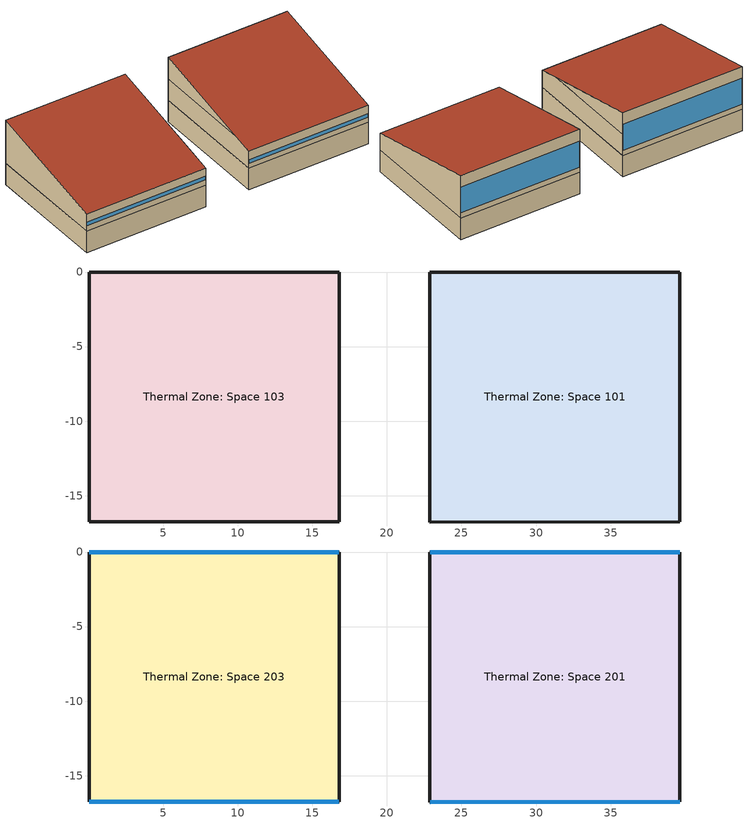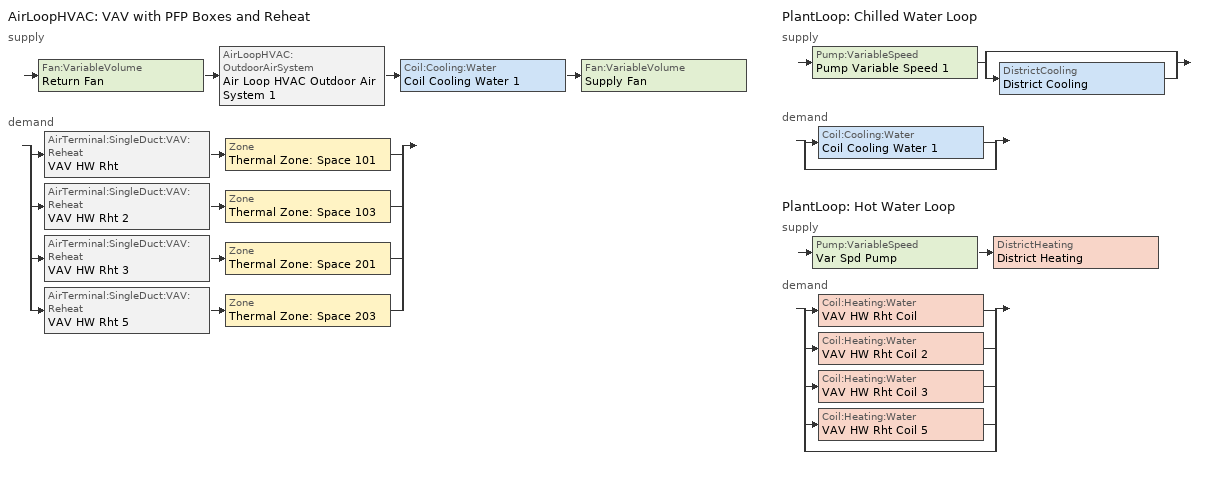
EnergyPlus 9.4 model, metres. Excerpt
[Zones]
Thermal Zone: Space 101
 floor ground (ExtSlabCarpet 4in ClimateZone 1-8): 22.89,-16.76 22.89,0 39.65,0 39.65,-16.76 z0
 wall outside (Thornton Ext Wall): 22.89,-16.76 39.65,-16.76 39.65,0 22.89,0 22.89,-16.76 z0:3.05
Thermal Zone: Space 103
 floor ground (ExtSlabCarpet 4in ClimateZone 1-8): 0.03,-16.76 0.03,0 16.79,0 16.79,-16.76 z0
 wall outside (Thornton Ext Wall): 16.79,0 0.03,0 0.03,-16.76 16.79,-16.76 16.79,0 z0:3.05
Thermal Zone: Space 201
 floor to Thermal Zone: Space 101 (Interior Floor): 22.89,-16.76 22.89,0 39.65,0 39.65,-16.76 z3.05
 wall outside (Thornton Ext Wall): 22.89,-16.76 39.65,-16.76 z3.05:5.49; 39.65,0 22.89,0 z3.05:9.14; 22.89,0,6.1 22.89,0,3.05 22.89,-16.76,3.05 22.89,-16.76,5.49 22.89,-13.97,6.1; 39.65,0,9.14 39.65,-16.76,5.49 39.65,-16.76,3.05 39.65,0,3.05; 22.89,0,9.14 22.89,0,6.1 22.89,-13.97,6.1
 window (Thornton Window 1): 22.91,-16.76 39.62,-16.76 z3.81:4.3; 39.62,0 22.91,0 z3.81:7.48
 roof outside (ASHRAE 90.1-2010 ExtRoof IEAD ClimateZone 2-8): 22.89,0,9.14 22.89,-16.76,5.49 39.65,-16.76,5.49 39.65,0,9.14
Thermal Zone: Space 203
 floor to Thermal Zone: Space 103 (Interior Floor): 0.03,-16.76 0.03,0 16.79,0 16.79,-16.76 z3.05
 wall outside (Thornton Ext Wall): 16.79,0 0.03,0 z3.05:9.14; 0.03,-16.76 16.79,-16.76 z3.05:5.49; 16.79,0,9.14 16.79,-13.97,6.1 16.79,0,6.1; 0.03,0,9.14 0.03,0,3.05 0.03,-16.76,3.05 0.03,-16.76,5.49; 16.79,-13.97,6.1 16.79,-16.76,5.49 16.79,-16.76,3.05 16.79,0,3.05 16.79,0,6.1
 window (Thornton Window 1): 16.76,0 0.05,0 z3.81:7.48; 0.05,-16.76 16.76,-16.76 z3.81:4.3
 roof outside (ASHRAE 90.1-2010 ExtRoof IEAD ClimateZone 2-8): 0.03,0,9.14 0.03,-16.76,5.49 16.79,-16.76,5.49 16.79,0,9.14
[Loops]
AirLoopHVAC 'VAV with PFP Boxes and Reheat'
 supply: Fan:VariableVolume 'Return Fan' > AirLoopHVAC:OutdoorAirSystem 'Air Loop HVAC Outdoor Air System 1' > Coil:Cooling:Water 'Coil Cooling Water 1' > Fan:VariableVolume 'Supply Fan'
 demand: split
  | AirTerminal:SingleDuct:VAV:Reheat 'VAV HW Rht' > Zone 'Thermal Zone: Space 101'
  | AirTerminal:SingleDuct:VAV:Reheat 'VAV HW Rht 2' > Zone 'Thermal Zone: Space 103'
  | AirTerminal:SingleDuct:VAV:Reheat 'VAV HW Rht 3' > Zone 'Thermal Zone: Space 201'
  | AirTerminal:SingleDuct:VAV:Reheat 'VAV HW Rht 5' > Zone 'Thermal Zone: Space 203'
PlantLoop 'Chilled Water Loop'
 supply: Pump:VariableSpeed 'Pump Variable Speed 1' > split
  | bypass
  | DistrictCooling 'District Cooling'
 demand: split
  | Coil:Cooling:Water 'Coil Cooling Water 1'
  | bypass
PlantLoop 'Hot Water Loop'
 supply: Pump:VariableSpeed 'Var Spd Pump' > DistrictHeating 'District Heating'
 demand: split
  | Coil:Heating:Water 'VAV HW Rht Coil'
  | Coil:Heating:Water 'VAV HW Rht Coil 2'
  | Coil:Heating:Water 'VAV HW Rht Coil 3'
  | Coil:Heating:Water 'VAV HW Rht Coil 5'
  | bypass
[Building]
Thornton Center
[Site:Location]
CA_PALO-ALTO-AP: Latitude=37.47; Longitude=-122.12; Time Zone=-8; Elevation=2
[SizingPeriod:DesignDay] Day of Month=21; DryBulb Temperature Range Modifier Type=DefaultMultipliers; Barometric Pressure=101301; Rain Indicator=No; Snow Indicator=No; Daylight Saving Time Indicator=No
Name | Month | Day Type | Maximum DryBulb Temperature | Daily DryBulb Temperature Range | Humidity Condition Type | Wetbulb or DewPoint at Maximum DryBulb | Wind Speed | Wind Direction | Solar Model Indicator | ASHRAE Clear Sky Optical Depth for Beam Irradiance taub | ASHRAE Clear Sky Optical Depth for Diffuse Irradiance taud | Enthalpy at Maximum DryBulb | Sky Clearness
CA_PALO-ALTO-AP Ann Clg 0.4% Condns DB=>MCWB | 7 | SummerDesignDay | 33.4 | 6.9 | Wetbulb | 19.2 | 5 | 337 | ASHRAETau | 0 | 0
CA_PALO-ALTO-AP Ann Clg 0.4% Condns DP=>MCDB | 7 | SummerDesignDay | 24.1 | 6.9 | Dewpoint | 18.2 | 5 | 337 | ASHRAETau | 0 | 0
CA_PALO-ALTO-AP Ann Clg 0.4% Condns Enth=>MCDB | 7 | SummerDesignDay | 28.7 | 6.9 | Enthalpy |  | 5 | 337 | ASHRAETau | 0 | 0 | 60500
CA_PALO-ALTO-AP Ann Clg 0.4% Condns WB=>MCDB | 7 | SummerDesignDay | 28.5 | 6.9 | Wetbulb | 20.8 | 5 | 337 | ASHRAETau | 0 | 0
CA_PALO-ALTO-AP Ann Htg 99.6% Condns DB | 1 | WinterDesignDay | 1.4 | 0 | Wetbulb | 1.4 | 1.1 | 22 | ASHRAEClearSky |  |  |  | 0
CA_PALO-ALTO-AP Ann Htg 99.6% Condns DP=>MCDB | 1 | WinterDesignDay | 12.2 | 0 | Dewpoint | -7.2 | 1.1 | 22 | ASHRAEClearSky |  |  |  | 0
[Material] Thermal Absorptance=0.9
Name | Roughness | Thickness | Conductivity | Density | Specific Heat | Solar Absorptance | Visible Absorptance
1/4IN wood | MediumSmooth | 0.00635 | 0.15 | 608 | 1630 | 0.5 | 0.5
1IN Stucco 1 | Smooth | 0.0253 | 0.6918 | 1858 | 837 | 0.92 | 0.92
5/8IN gypsum board | MediumSmooth | 0.015875 | 0.16 | 800 | 1090 | 0.4 | 0.4
F08 Metal surface | Smooth | 0.0008 | 45.28 | 7824 | 500 | 0.7 | 0.7
F16 Acoustic tile | MediumSmooth | 0.0191 | 0.06 | 368 | 590 | 0.3 | 0.3
IEAD Roof Insulation R-19.72 IP | MediumRough | 0.170137 | 0.049 | 265 | 836.8 | 0.7 | 0.7
M11 100mm lightweight concrete | MediumRough | 0.1016 | 0.53 | 1280 | 840 | 0.5 | 0.5
MAT-CC05 4 HW CONCRETE 1 | Rough | 0.1016 | 1.311 | 2240 | 836.8 | 0.85 | 0.85
Metal Decking | MediumSmooth | 0.0015 | 45.006 | 7680 | 418.4 | 0.6 | 0.6
Roof Membrane | VeryRough | 0.0095 | 0.16 | 1121.29 | 1460 | 0.7 | 0.7
Wall Insulation [19] | MediumRough | 0.0254 | 0.00758639 | 91 | 837 | 0.5 | 0.5
[Material:NoMass]
CP02 CARPET PAD 1: Roughness=Smooth; Thermal Resistance=0.1; Thermal Absorptance=0.9; Solar Absorptance=0.8; Visible Absorptance=0.8
[Material:AirGap]
F05 Ceiling air space resistance: Thermal Resistance=0.18
[WindowMaterial:SimpleGlazingSystem]
Thornton Window Material 1: UFactor=2.66878; Solar Heat Gain Coefficient=0.31; Visible Transmittance=0.42
[Construction]
ASHRAE 90.1-2010 ExtRoof IEAD ClimateZone 2-8: Roof Membrane, IEAD Roof Insulation R-19.72 IP, Metal Decking
ExtSlabCarpet 4in ClimateZone 1-8: MAT-CC05 4 HW CONCRETE 1, CP02 CARPET PAD 1
Interior Floor: F16 Acoustic tile, F05 Ceiling air space resistance, M11 100mm lightweight concrete
Thornton Ext Wall: 1IN Stucco 1, F08 Metal surface, Wall Insulation [19], 1/4IN wood, 5/8IN gypsum board
Thornton Window 1: Thornton Window Material 1
[Zone] Multiplier=1; Part of Total Floor Area=Yes
Thermal Zone: Space 101; Thermal Zone: Space 103; Thermal Zone: Space 201; Thermal Zone: Space 203
[DAYLIGHTING:CONTROLS] Daylighting Method=DElight; Lighting Control Type=Stepped; Minimum Input Power Fraction for Continuous or ContinuousOff Dimming Control=0.3; Minimum Light Output Fraction for Continuous or ContinuousOff Dimming Control=0.2; Number of Stepped Control Steps=3; Probability Lighting will be Reset When Needed in Manual Stepped Control=1; Glare Calculation Azimuth Angle of View Direction Clockwise from Zone yAxis=0; Maximum Allowable Discomfort Glare Index=22; DElight Gridding Resolution=0.1; Fraction of Zone Controlled by Reference Point 1=1; Illuminance Setpoint at Reference Point 1=500
Name | Zone | Daylighting Reference Point 1
Experimental_Daylight_Controls_0 | Thermal Zone: Space 101 | Experimental_Daylight_RefPt_0
Experimental_Daylight_Controls_1 | Thermal Zone: Space 103 | Experimental_Daylight_RefPt_1
Experimental_Daylight_Controls_2 | Thermal Zone: Space 201 | Experimental_Daylight_RefPt_2
Experimental_Daylight_Controls_3 | Thermal Zone: Space 203 | Experimental_Daylight_RefPt_3
[DesignSpecification:OutdoorAir] Outdoor Air Method=Sum; Outdoor Air Flow per Person=0.00235974; Outdoor Air Flow per Zone Floor Area=0.0003048; Outdoor Air Flow per Zone=0; Outdoor Air Flow Air Changes per Hour=0
90.1-2010 - Office - Conference Ventilation 1; 90.1-2010 - Office - IT_Room Ventilation 1; 90.1-2010 - Office - ClosedOffice Ventilation 1
[Sizing:Zone] Zone Cooling Design Supply Air Temperature Input Method=SupplyAirTemperature; Zone Cooling Design Supply Air Temperature=14; Zone Cooling Design Supply Air Temperature Difference=11.11; Zone Heating Design Supply Air Temperature Input Method=SupplyAirTemperature; Zone Heating Design Supply Air Temperature=40; Zone Heating Design Supply Air Temperature Difference=11.11; Zone Cooling Design Supply Air Humidity Ratio=0.0085; Zone Heating Design Supply Air Humidity Ratio=0.008; Cooling Design Air Flow Method=DesignDay; Cooling Design Air Flow Rate=0; Cooling Minimum Air Flow per Zone Floor Area=0.000762; Cooling Minimum Air Flow=0; Cooling Minimum Air Flow Fraction=0; Heating Design Air Flow Method=DesignDay; Heating Design Air Flow Rate=0; Heating Maximum Air Flow per Zone Floor Area=0.002032; Heating Maximum Air Flow=0.141576; Heating Maximum Air Flow Fraction=0.3; Account for Dedicated Outdoor Air System=No
Name | Design Specification Outdoor Air Object
Thermal Zone: Space 101; Thermal Zone: Space 103 | 90.1-2010 - Office - Conference Ventilation 1
Thermal Zone: Space 201 | 90.1-2010 - Office - IT_Room Ventilation 1
Thermal Zone: Space 203 | 90.1-2010 - Office - ClosedOffice Ventilation 1
[Sizing:System]
VAV with PFP Boxes and Reheat: Type of Load to Size On=Sensible; Design Outdoor Air Flow Rate=Autosize; Central Heating Maximum System Air Flow Ratio=0.3; Preheat Design Temperature=7; Preheat Design Humidity Ratio=0.008; Precool Design Temperature=12.8; Precool Design Humidity Ratio=0.008; Central Cooling Design Supply Air Temperature=12.8; Central Heating Design Supply Air Temperature=16.7; Type of Zone Sum to Use=NonCoincident; 100 Outdoor Air in Cooling=Yes; 100 Outdoor Air in Heating=Yes; Central Cooling Design Supply Air Humidity Ratio=0.0085; Central Heating Design Supply Air Humidity Ratio=0.008; Cooling Supply Air Flow Rate Method=DesignDay; Cooling Supply Air Flow Rate=0; Cooling Supply Air Flow Rate Per Floor Area=0.00996765; Cooling Fraction of Autosized Cooling Supply Air Flow Rate=1; Cooling Supply Air Flow Rate Per Unit Cooling Capacity=3.94755e-05; Heating Supply Air Flow Rate Method=DesignDay; Heating Supply Air Flow Rate=0; Heating Supply Air Flow Rate Per Floor Area=0.00996765; Heating Fraction of Autosized Heating Supply Air Flow Rate=1; Heating Fraction of Autosized Cooling Supply Air Flow Rate=1; Heating Supply Air Flow Rate Per Unit Heating Capacity=3.15882e-05; System Outdoor Air Method=ZoneSum; Zone Maximum Outdoor Air Fraction=1; Cooling Design Capacity Method=CoolingDesignCapacity; Cooling Design Capacity=Autosize; Cooling Design Capacity Per Floor Area=234.7; Fraction of Autosized Cooling Design Capacity=1; Heating Design Capacity Method=HeatingDesignCapacity; Heating Design Capacity=Autosize; Heating Design Capacity Per Floor Area=157; Fraction of Autosized Heating Design Capacity=1; Central Cooling Capacity Control Method=OnOff
[Sizing:Plant] Sizing Option=NonCoincident; Zone Timesteps in Averaging Window=1; Coincident Sizing Factor Mode=None
Name | Loop Type | Design Loop Exit Temperature | Loop Design Temperature Difference
Chilled Water Loop | Cooling | 7.22 | 6.67
Hot Water Loop | Heating | 82 | 11
[ZoneControl:Thermostat] Temperature Difference Between Cutout And Setpoint=0
Name | Zone or ZoneList | Control Type Schedule | Control 1
Thermal Zone: Space 101 Thermostat | Thermal Zone: Space 101 | Thermal Zone: Space 101 Thermostat Schedule | Thermal Zone: Space 101 Thermostat
Thermal Zone: Space 103 Thermostat | Thermal Zone: Space 103 | Thermal Zone: Space 103 Thermostat Schedule | Thermal Zone: Space 103 Thermostat
Thermal Zone: Space 201 Thermostat | Thermal Zone: Space 201 | Thermal Zone: Space 201 Thermostat Schedule | Thermal Zone: Space 201 Thermostat
Thermal Zone: Space 203 Thermostat | Thermal Zone: Space 203 | Thermal Zone: Space 203 Thermostat Schedule | Thermal Zone: Space 203 Thermostat
[ThermostatSetpoint:DualSetpoint]
Name | Heating Setpoint Temperature Schedule | Cooling Setpoint Temperature Schedule
Thermal Zone: Space 101 Thermostat; Thermal Zone: Space 103 Thermostat; Thermal Zone: Space 203 Thermostat | Thornton Heating Setp | Thornton Cooling Setp
Thermal Zone: Space 201 Thermostat | Thornton Heating Setp - Lab | Thornton Cooling Setp - Lab
[AirTerminal:SingleDuct:VAV:Reheat] Availability Schedule=Always On Discrete hvac_library; Zone Minimum Air Flow Input Method=Constant; Constant Minimum Air Flow Fraction=Autosize; Maximum Hot Water or Steam Flow Rate=Autosize; Minimum Hot Water or Steam Flow Rate=0; Convergence Tolerance=0.001; Damper Heating Action=Normal; Maximum Flow Fraction During Reheat=Autocalculate
Name | Maximum Air Flow Rate | Fixed Minimum Air Flow Rate | Reheat Coil | Maximum Flow per Zone Floor Area During Reheat | Maximum Reheat Air Temperature
VAV HW Rht | 0.962773 | 0.330363 | VAV HW Rht Coil | Autocalculate | 35
VAV HW Rht 2 | 0.962773 | 0.401155 | VAV HW Rht Coil 2 | Autocalculate | 35
VAV HW Rht 3 | 0.99109 | 0.377558 | VAV HW Rht Coil 3 | 4.064 | 38.3333
VAV HW Rht 5 | 0.771634 | 0.771634 | VAV HW Rht Coil 5 | Autocalculate | 35
[Zone equipment]
Thermal Zone: Space 101: VAV HW Rht
Thermal Zone: Space 103: VAV HW Rht 2
Thermal Zone: Space 201: VAV HW Rht 3
Thermal Zone: Space 203: VAV HW Rht 5
[Fan:VariableVolume] Availability Schedule=Always On Discrete; Fan Total Efficiency=0.6045; Fan Power Minimum Flow Rate Input Method=FixedFlowRate; Fan Power Minimum Flow Fraction=0; Fan Power Minimum Air Flow Rate=0; Motor Efficiency=0.93; Motor In Airstream Fraction=1; Fan Power Coefficient 1=0.0407599; Fan Power Coefficient 2=0.088045; Fan Power Coefficient 3=-0.0729261; Fan Power Coefficient 4=0.94374; Fan Power Coefficient 5=0; EndUse Subcategory=General
Name | Pressure Rise | Maximum Flow Rate
Return Fan | 373.633 | AutoSize
Supply Fan | 871.811 | 4.62508
[Coil:Cooling:Water]
Coil Cooling Water 1: Availability Schedule=Always On Discrete; Design Water Flow Rate=Autosize; Design Air Flow Rate=Autosize; Design Inlet Water Temperature=Autosize; Design Inlet Air Temperature=26.1111; Design Outlet Air Temperature=12.7778; Design Inlet Air Humidity Ratio=Autosize; Design Outlet Air Humidity Ratio=Autosize; Type of Analysis=SimpleAnalysis; Heat Exchanger Configuration=CrossFlow
[Coil:Heating:Water] Availability Schedule=Always On Discrete hvac_library; UFactor Times Area Value=Autosize; Maximum Water Flow Rate=Autosize; Performance Input Method=UFactorTimesAreaAndDesignWaterFlowRate; Rated Capacity=Autosize; Rated Inlet Water Temperature=82.2; Rated Inlet Air Temperature=12.7778; Rated Outlet Water Temperature=71.1; Rated Ratio for Air and Water Convection=0.5
Name | Rated Outlet Air Temperature
VAV HW Rht Coil; VAV HW Rht Coil 2 | 23.8889
VAV HW Rht Coil 3 | 38.3333
VAV HW Rht Coil 5 | 32.2222
[Controller:WaterCoil]
Controller Water Coil 1: Control Variable=Temperature; Action=Reverse; Actuator Variable=Flow; Controller Convergence Tolerance=Autosize; Maximum Actuated Flow=Autosize; Minimum Actuated Flow=0
[Controller:OutdoorAir]
Controller Outdoor Air 1: Minimum Outdoor Air Flow Rate=1.51023; Maximum Outdoor Air Flow Rate=1.51023; Economizer Control Type=DifferentialDryBulb; Economizer Control Action Type=ModulateFlow; Economizer Maximum Limit DryBulb Temperature=28; Economizer Maximum Limit Enthalpy=64000; Economizer Minimum Limit DryBulb Temperature=-100; Lockout Type=NoLockout; Minimum Limit Type=FixedMinimum; Mechanical Ventilation Controller=Controller Mechanical Ventilation 1; High Humidity Control=No; Control High Indoor Humidity Based on Outdoor Humidity Ratio=Yes; Heat Recovery Bypass Control Type=BypassWhenWithinEconomizerLimits
[Controller:MechanicalVentilation]
Controller Mechanical Ventilation 1: Availability Schedule=Always On Discrete; Demand Controlled Ventilation=No; System Outdoor Air Method=ZoneSum; Zone or ZoneList 1=Thermal Zone: Space 101; Design Specification Outdoor Air Object Name 1=90.1-2010 - Office - Conference Ventilation 1; Zone or ZoneList 2=Thermal Zone: Space 103; Design Specification Outdoor Air Object Name 2=90.1-2010 - Office - Conference Ventilation 1; Zone or ZoneList 3=Thermal Zone: Space 201; Design Specification Outdoor Air Object Name 3=90.1-2010 - Office - IT_Room Ventilation 1; Zone or ZoneList 4=Thermal Zone: Space 203; Design Specification Outdoor Air Object Name 4=90.1-2010 - Office - ClosedOffice Ventilation 1
[AirLoopHVAC]
VAV with PFP Boxes and Reheat: Design Supply Air Flow Rate=AutoSize; Design Return Air Flow Fraction of Supply Air Flow=1
[Pump:VariableSpeed] Design Maximum Flow Rate=Autosize; Design Pump Head=179352; Design Power Consumption=Autosize; Motor Efficiency=0.9; Fraction of Motor Inefficiencies to Fluid Stream=0; Coefficient 1 of the Part Load Performance Curve=0; Coefficient 2 of the Part Load Performance Curve=1; Coefficient 3 of the Part Load Performance Curve=0; Coefficient 4 of the Part Load Performance Curve=0; Design Minimum Flow Rate=0; Skin Loss Radiative Fraction=0.5; Design Power Sizing Method=PowerPerFlowPerPressure; Design Electric Power per Unit Flow Rate=348701.1; Design Shaft Power per Unit Flow Rate per Unit Head=1.28205; Design Minimum Flow Rate Fraction=0; EndUse Subcategory=General
Name | Pump Control Type
Pump Variable Speed 1 | Intermittent
Var Spd Pump | Continuous
[DistrictCooling]
District Cooling: Nominal Capacity=Autosize
[DistrictHeating]
District Heating: Nominal Capacity=Autosize
[PlantLoop] Fluid Type=Water; Maximum Loop Temperature=100; Minimum Loop Temperature=0; Maximum Loop Flow Rate=Autosize; Minimum Loop Flow Rate=0; Plant Loop Volume=Autocalculate; Load Distribution Scheme=Optimal; Plant Loop Demand Calculation Scheme=SingleSetpoint
Name | Plant Equipment Operation Scheme
Chilled Water Loop | Chilled Water Loop Operation Schemes
Hot Water Loop | Hot Water Loop Operation Schemes
[PlantEquipmentList]
Chilled Water Loop Cooling Equipment List: District Cooling
Hot Water Loop Heating Equipment List: District Heating
[PlantEquipmentOperation:CoolingLoad]
Chilled Water Loop Cooling Operation Scheme: Load Range 1 Lower Limit=0; Load Range 1 Upper Limit=1000000000; Range 1 Equipment List=Chilled Water Loop Cooling Equipment List
[PlantEquipmentOperation:HeatingLoad]
Hot Water Loop Heating Operation Scheme: Load Range 1 Lower Limit=0; Load Range 1 Upper Limit=1000000000; Range 1 Equipment List=Hot Water Loop Heating Equipment List
[PlantEquipmentOperationSchemes] Control Scheme 1 Schedule=Always On Discrete
Name | Control Scheme 1
Chilled Water Loop Operation Schemes | Chilled Water Loop Cooling Operation Scheme
Hot Water Loop Operation Schemes | Hot Water Loop Heating Operation Scheme
[AvailabilityManager:Scheduled] Schedule=Always On Discrete
VAV with PFP Boxes and Reheat Availability Manager; Air Loop HVAC Outdoor Air System 1 Availability Manager
[SetpointManager:Scheduled] Control Variable=Temperature
Name | Schedule
Setpoint Manager Scheduled 1 | Deck_Temperature
Setpoint Manager Scheduled 2 | Chilled_Water_Temperature
Scheduled HW Temp | Hot Water Temperature
[SetpointManager:MixedAir] Control Variable=Temperature
Node 4 OS Default SPM; Node 14 OS Default SPM; Node 15 OS Default SPM
[UtilityCost:Tariff] Monthly Charge or Variable=0
Name | Output Meter | Conversion Factor Choice | Time of Use Period Schedule | Season Schedule | Demand Window Length | Energy Conversion Factor
Electricity Tariff | ElectricityPurchased:Facility | kWh | TimeOfDaySchedule | TwoSeasonSchedule | QuarterHour
Gas Tariff | NaturalGas:Facility | Therm |  |  | Day
Water Tariff | Water:Facility | UserDefined |  |  |  | 1
DistrictHeating Tariff | DistrictHeating:Facility | Therm |  |  | Day
DistrictCooling Tariff | DistrictCooling:Facility | Therm |  |  | Day
[UtilityCost:Charge:Simple]
Name | Utility Cost Charge Simple | Tariff | Source Variable | Season | Category Variable | Cost per Unit Value or Variable
 | ElectricityTariffSummerOnPeakEnergyCharge | Electricity Tariff | peakEnergy | summer | EnergyCharges | 0.15
 | ElectricityTariffSummerOffPeakEnergyCharge | Electricity Tariff | offPeakEnergy | summer | EnergyCharges | 0.15
 | ElectricityTariffWinterOnPeakEnergyCharge | Electricity Tariff | peakEnergy | winter | EnergyCharges | 0.15
 | ElectricityTariffWinterOffPeakEnergyCharge | Electricity Tariff | offPeakEnergy | winter | EnergyCharges | 0.15
 | ElectricityTariffSummerDemandCharge | Electricity Tariff | totalDemand | summer | DemandCharges | 15
 | ElectricityTariffWinterDemandCharge | Electricity Tariff | totalDemand | winter | DemandCharges | 10
 | GasTariffEnergyCharge | Gas Tariff | totalEnergy | Annual | EnergyCharges | 0.5
 | WaterTariffEnergyCharge | Water Tariff | totalEnergy | Annual | EnergyCharges | 1.32086
 | DistrictHeatingTariffEnergyCharge | DistrictHeating Tariff | totalEnergy | Annual | EnergyCharges | 4
 | DistrictCoolingTariffEnergyCharge | DistrictCooling Tariff | totalEnergy | Annual | EnergyCharges | 3.5
[Schedule:Day:Interval]
Medium Office HtgSetp Default Schedule 1: No, 06:00, 15.1063, 22:00, 21, 24:00, 15.6
Medium Office HtgSetp Rule 2 Day Schedule 1: No, 06:00, 15.6, 18:00, 21, 24:00, 15.6
Medium Office HtgSetp Rule 1 Day Schedule 1; Medium Office HtgSetp Summer Design Day 1; Medium Office HtgSetp Summer Design Day 2: No, 24:00, 15.6
Medium Office HtgSetp Winter Design Day 1; Medium Office HtgSetp Winter Design Day 2: No, 24:00, 21
Medium Office ClgSetp Default Schedule 1; Medium Office ClgSetp Summer Design Day 1; Medium Office ClgSetp Summer Design Day 2: No, 06:00, 26.7, 22:00, 24, 24:00, 26.7
Medium Office ClgSetp Rule 2 Day Schedule 1; Medium Office ClgSetp Rule 2 Day Schedule 2: No, 06:00, 26.7, 18:00, 24, 24:00, 26.7
Medium Office ClgSetp Rule 1 Day Schedule 1; Medium Office ClgSetp Winter Design Day 1; Medium Office ClgSetp Rule 1 Day Schedule 2; Medium Office ClgSetp Winter Design Day 2: No, 24:00, 26.7
Medium Office HtgSetp Default Schedule 2: No, 06:00, 21, 22:00, 21, 24:00, 21
Medium Office HtgSetp Rule 2 Day Schedule 2: No, 06:00, 21.1111, 18:00, 21.1111, 24:00, 21.1111
Medium Office HtgSetp Rule 1 Day Schedule 2: No, 24:00, 21.1111
Medium Office ClgSetp Default Schedule 2: No, 06:00, 25.1157, 22:00, 25.0226, 24:00, 25.2089
Chilled_Water_Temperature_Default: No, 24:00, 12
Chilled_Water_Temperature_Summer_Design_Day; Chilled_Water_Temperature_Winter_Design_Day: No, 24:00, 6.7
Deck_Temperature_Default; Deck_Temperature_Summer_Design_Day; Deck_Temperature_Winter_Design_Day: No, 24:00, 12.8
Hot Water Temperature Default; Hot Water Temperature Summer Design Day; Hot Water Temperature Winter Design Day: No, 24:00, 67
[Schedule:Week:Daily]
Thornton Heating Setp Week Rule - Jan1-Jan5: Medium Office HtgSetp Default Schedule 1, Medium Office HtgSetp Default Schedule 1, Medium Office HtgSetp Default Schedule 1, Medium Office HtgSetp Default Schedule 1, Medium Office HtgSetp Default Schedule 1, Medium Office HtgSetp Default Schedule 1, Medium Office HtgSetp Rule 2 Day Schedule 1, Medium Office HtgSetp Default Schedule 1, Medium Office HtgSetp Summer Design Day 1, Medium Office HtgSetp Winter Design Day 1, Medium Office HtgSetp Default Schedule 1, Medium Office HtgSetp Default Schedule 1
Thornton Heating Setp Week Rule - Jan6-Dec31: Medium Office HtgSetp Rule 1 Day Schedule 1, Medium Office HtgSetp Default Schedule 1, Medium Office HtgSetp Default Schedule 1, Medium Office HtgSetp Default Schedule 1, Medium Office HtgSetp Default Schedule 1, Medium Office HtgSetp Default Schedule 1, Medium Office HtgSetp Rule 2 Day Schedule 1, Medium Office HtgSetp Default Schedule 1, Medium Office HtgSetp Summer Design Day 1, Medium Office HtgSetp Winter Design Day 1, Medium Office HtgSetp Default Schedule 1, Medium Office HtgSetp Default Schedule 1
Thornton Cooling Setp Week Rule - Jan1-Jan5: Medium Office ClgSetp Default Schedule 1, Medium Office ClgSetp Default Schedule 1, Medium Office ClgSetp Default Schedule 1, Medium Office ClgSetp Default Schedule 1, Medium Office ClgSetp Default Schedule 1, Medium Office ClgSetp Default Schedule 1, Medium Office ClgSetp Rule 2 Day Schedule 1, Medium Office ClgSetp Default Schedule 1, Medium Office ClgSetp Summer Design Day 1, Medium Office ClgSetp Winter Design Day 1, Medium Office ClgSetp Default Schedule 1, Medium Office ClgSetp Default Schedule 1
Thornton Cooling Setp Week Rule - Jan6-Dec31: Medium Office ClgSetp Rule 1 Day Schedule 1, Medium Office ClgSetp Default Schedule 1, Medium Office ClgSetp Default Schedule 1, Medium Office ClgSetp Default Schedule 1, Medium Office ClgSetp Default Schedule 1, Medium Office ClgSetp Default Schedule 1, Medium Office ClgSetp Rule 2 Day Schedule 1, Medium Office ClgSetp Default Schedule 1, Medium Office ClgSetp Summer Design Day 1, Medium Office ClgSetp Winter Design Day 1, Medium Office ClgSetp Default Schedule 1, Medium Office ClgSetp Default Schedule 1
Thornton Heating Setp - Lab Week Rule - Jan1-Jan5: Medium Office HtgSetp Default Schedule 2, Medium Office HtgSetp Default Schedule 2, Medium Office HtgSetp Default Schedule 2, Medium Office HtgSetp Default Schedule 2, Medium Office HtgSetp Default Schedule 2, Medium Office HtgSetp Default Schedule 2, Medium Office HtgSetp Rule 2 Day Schedule 2, Medium Office HtgSetp Default Schedule 2, Medium Office HtgSetp Summer Design Day 2, Medium Office HtgSetp Winter Design Day 2, Medium Office HtgSetp Default Schedule 2, Medium Office HtgSetp Default Schedule 2
Thornton Heating Setp - Lab Week Rule - Jan6-Dec31: Medium Office HtgSetp Rule 1 Day Schedule 2, Medium Office HtgSetp Default Schedule 2, Medium Office HtgSetp Default Schedule 2, Medium Office HtgSetp Default Schedule 2, Medium Office HtgSetp Default Schedule 2, Medium Office HtgSetp Default Schedule 2, Medium Office HtgSetp Rule 2 Day Schedule 2, Medium Office HtgSetp Default Schedule 2, Medium Office HtgSetp Summer Design Day 2, Medium Office HtgSetp Winter Design Day 2, Medium Office HtgSetp Default Schedule 2, Medium Office HtgSetp Default Schedule 2
Thornton Cooling Setp - Lab Week Rule - Jan1-Jan5: Medium Office ClgSetp Default Schedule 2, Medium Office ClgSetp Default Schedule 2, Medium Office ClgSetp Default Schedule 2, Medium Office ClgSetp Default Schedule 2, Medium Office ClgSetp Default Schedule 2, Medium Office ClgSetp Default Schedule 2, Medium Office ClgSetp Rule 2 Day Schedule 2, Medium Office ClgSetp Default Schedule 2, Medium Office ClgSetp Summer Design Day 2, Medium Office ClgSetp Winter Design Day 2, Medium Office ClgSetp Default Schedule 2, Medium Office ClgSetp Default Schedule 2
Thornton Cooling Setp - Lab Week Rule - Jan6-Dec31: Medium Office ClgSetp Rule 1 Day Schedule 2, Medium Office ClgSetp Default Schedule 2, Medium Office ClgSetp Default Schedule 2, Medium Office ClgSetp Default Schedule 2, Medium Office ClgSetp Default Schedule 2, Medium Office ClgSetp Default Schedule 2, Medium Office ClgSetp Rule 2 Day Schedule 2, Medium Office ClgSetp Default Schedule 2, Medium Office ClgSetp Summer Design Day 2, Medium Office ClgSetp Winter Design Day 2, Medium Office ClgSetp Default Schedule 2, Medium Office ClgSetp Default Schedule 2
Chilled_Water_Temperature Week Rule - Jan1-Dec31: Chilled_Water_Temperature_Default, Chilled_Water_Temperature_Default, Chilled_Water_Temperature_Default, Chilled_Water_Temperature_Default, Chilled_Water_Temperature_Default, Chilled_Water_Temperature_Default, Chilled_Water_Temperature_Default, Chilled_Water_Temperature_Default, Chilled_Water_Temperature_Summer_Design_Day, Chilled_Water_Temperature_Winter_Design_Day, Chilled_Water_Temperature_Default, Chilled_Water_Temperature_Default
Deck_Temperature Week Rule - Jan1-Dec31: Deck_Temperature_Default, Deck_Temperature_Default, Deck_Temperature_Default, Deck_Temperature_Default, Deck_Temperature_Default, Deck_Temperature_Default, Deck_Temperature_Default, Deck_Temperature_Default, Deck_Temperature_Summer_Design_Day, Deck_Temperature_Winter_Design_Day, Deck_Temperature_Default, Deck_Temperature_Default
Hot Water Temperature Week Rule - Jan1-Dec31: Hot Water Temperature Default, Hot Water Temperature Default, Hot Water Temperature Default, Hot Water Temperature Default, Hot Water Temperature Default, Hot Water Temperature Default, Hot Water Temperature Default, Hot Water Temperature Default, Hot Water Temperature Summer Design Day, Hot Water Temperature Winter Design Day, Hot Water Temperature Default, Hot Water Temperature Default
[Schedule:Year]
Thornton Heating Setp: Thornton Heating Setp Week Rule - Jan1-Jan5, 1, 1, 1, 5, Thornton Heating Setp Week Rule - Jan6-Dec31, 1, 6, 12, 31
Thornton Cooling Setp: Thornton Cooling Setp Week Rule - Jan1-Jan5, 1, 1, 1, 5, Thornton Cooling Setp Week Rule - Jan6-Dec31, 1, 6, 12, 31
Thornton Heating Setp - Lab: Thornton Heating Setp - Lab Week Rule - Jan1-Jan5, 1, 1, 1, 5, Thornton Heating Setp - Lab Week Rule - Jan6-Dec31, 1, 6, 12, 31
Thornton Cooling Setp - Lab: Thornton Cooling Setp - Lab Week Rule - Jan1-Jan5, 1, 1, 1, 5, Thornton Cooling Setp - Lab Week Rule - Jan6-Dec31, 1, 6, 12, 31
Chilled_Water_Temperature: Chilled_Water_Temperature Week Rule - Jan1-Dec31, 1, 1, 12, 31
Deck_Temperature: Deck_Temperature Week Rule - Jan1-Dec31, 1, 1, 12, 31
Hot Water Temperature: Hot Water Temperature Week Rule - Jan1-Dec31, 1, 1, 12, 31
[Schedule:Compact]
Thermal Zone: Space 101 Thermostat Schedule; Thermal Zone: Space 103 Thermostat Schedule; Thermal Zone: Space 201 Thermostat Schedule; Thermal Zone: Space 203 Thermostat Schedule: Through: 12/31, For: AllDays, Until: 24:00, 4
TwoSeasonSchedule: Through: 5/1, For: AllDays, Until: 24:00, 1, Through: 9/1, For: AllDays, Until: 24:00, 3, Through: 12/31, For: AllDays, Until: 24:00, 1
TimeOfDaySchedule: Through: 12/31, For: AllDays, Until: 12:0, 3, Until: 18:0, 1, Until: 24:00, 3
[Schedule:Constant] Hourly Value=1
Always On Discrete hvac_library; Always On Discrete
